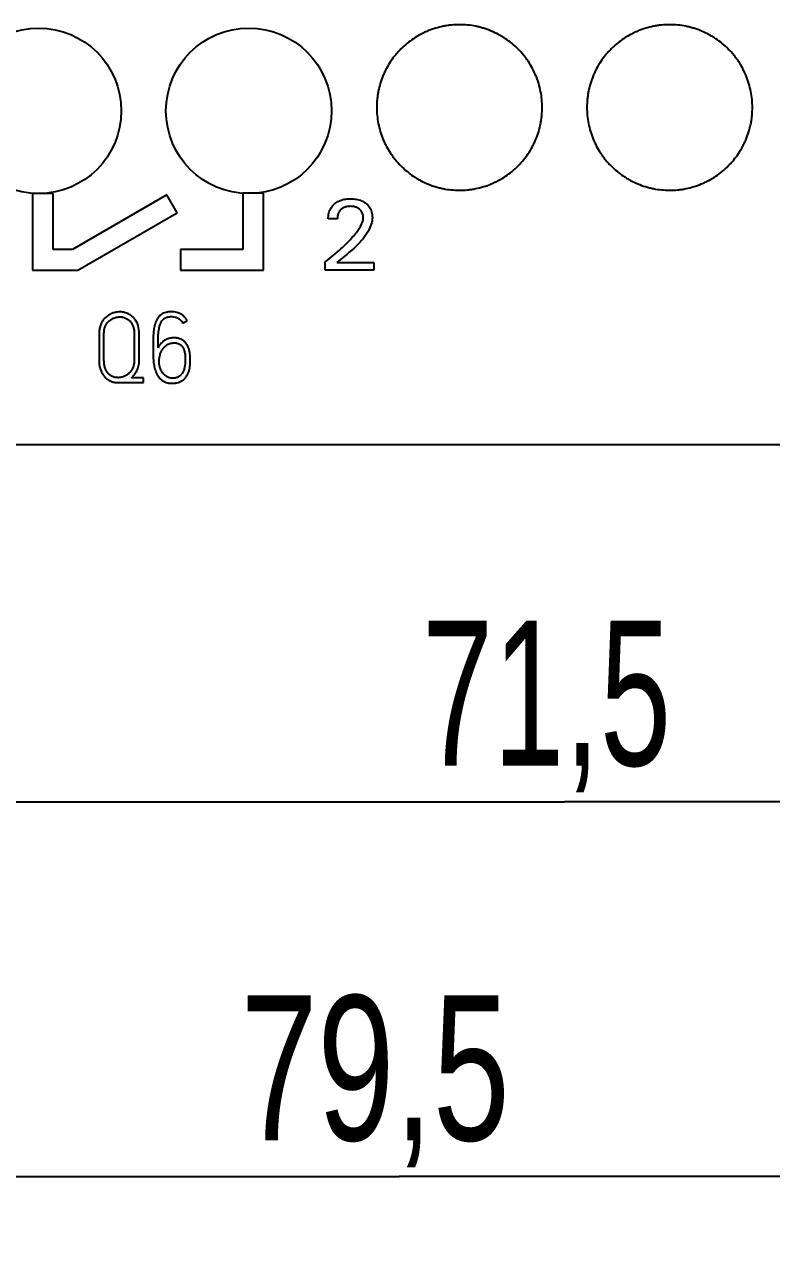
# Model space of a CAD drawing. Extents: x 0 to 420, y 0 to 297.
# Drawn here: x 111.87 to 129.91, y 128.97 to 158.8 of the extents above; entities that cross this region are included whole.
import ezdxf

# ---------------------------------------------------------------- set-up
doc = ezdxf.new("R2010")
doc.units = 0
doc.header["$LTSCALE"] = 23.1
for name, color, linetype in [('10000_FRONT', 7, 'CONTINUOUS'), ('10100_DIM_FRONT', 7, 'CONTINUOUS'), ('10500_FRONT_LABELING', 7, 'CONTINUOUS')]:
    doc.layers.add(name, color=color, linetype=linetype)
doc.styles.get("Standard").update_dxf_attribs({"font": 'txt', "width": 0.8})
doc.dimstyles.new('DIMSTYLE_1', dxfattribs={"dimtxt": 3.5, "dimasz": 3.5, "dimexe": 0.18, "dimexo": 0.0625, "dimgap": 0.09, "dimtad": 1, "dimtxsty": 'STANDARD', "dimcen": 0.09, "dimazin": 3, "dimtp": 0.05, "dimtm": 0.05, "dimtfac": 1, "dimtofl": 0, "dimtmove": 0, "dimatfit": 3, "dimtolj": 1})

# ---------------------------------------------------------------- blocks, each defined once
blk = doc.blocks.new('*D0')
at = {"layer": '10100_DIM_FRONT', "linetype": 'CONTINUOUS'}
for p, q in [((89.166611, 154.139966), (89.166611, 138.026944)), ((160.666611, 154.139966), (160.666611, 138.026944)), ((89.166611, 140.026944), (124.916611, 140.026944)), ((160.666611, 140.026944), (124.916611, 140.026944))]:
    blk.add_line(p, q, dxfattribs=at)
for points in [[(92.666611, 140.526944), (89.166611, 140.026944), (92.666611, 139.526944)], [(157.166611, 139.526944), (160.666611, 140.026944), (157.166611, 140.526944)]]:
    blk.add_solid(points, dxfattribs=at)
at = {"layer": '10100_DIM_FRONT', "linetype": 'CONTINUOUS', "width": 0.660714}
blk.add_text('71,5', height=3.5, dxfattribs=at).set_placement((121.472796, 140.901944))
blk = doc.blocks.new('*D1')
at = {"layer": '10100_DIM_FRONT', "linetype": 'CONTINUOUS'}
for p, q in [((160.667, 154.14), (160.667, 128.971)), ((81.167, 153.204), (81.167, 128.971)), ((81.167, 130.971), (120.917, 130.971)), ((160.667, 130.971), (120.917, 130.971))]:
    blk.add_line(p, q, dxfattribs=at)
for points in [[(84.667, 131.471), (81.167, 130.971), (84.667, 130.471)], [(157.167, 130.471), (160.667, 130.971), (157.167, 131.471)]]:
    blk.add_solid(points, dxfattribs=at)
at = {"layer": '10100_DIM_FRONT', "linetype": 'CONTINUOUS', "width": 0.714286}
blk.add_text('79,5', height=3.5, dxfattribs=at).set_placement((117.086, 131.846))

msp = doc.modelspace()

# ---------------------------------------------------------------- linework, layer by layer
at = {"layer": '10000_FRONT', "color": 7, "linetype": 'CONTINUOUS'}
for p, q in [((112.06, 154.725), (112.06, 152.871)), ((112.557, 154.725), (112.06, 154.725)), ((112.557, 153.372), (112.557, 154.725)), ((115.308, 154.69), (113.023, 153.372)), ((115.557, 154.257), (115.308, 154.69)), ((117.138, 154.731), (117.138, 153.371)), ((117.638, 154.731), (117.138, 154.731)), ((117.638, 152.871), (117.638, 154.731)), ((113.155, 152.871), (115.557, 154.257)), ((113.023, 153.372), (112.557, 153.372)), ((115.638, 153.371), (115.638, 152.871)), ((117.138, 153.371), (115.638, 153.371)), ((112.06, 152.871), (113.155, 152.871)), ((115.638, 152.871), (117.638, 152.871)), ((160.667, 148.654), (89.167, 148.654))]:
    msp.add_line(p, q, dxfattribs=at)
for centre in [(112.204, 156.722), (117.284, 156.722)]:
    msp.add_circle(centre, 2, dxfattribs=at)
for points, knots in [([(124.377, 156.804), (124.377, 156.869), (124.373, 156.935), (124.361, 157.064), (124.351, 157.128), (124.326, 157.256), (124.31, 157.319), (124.282, 157.413), (124.272, 157.444), (124.249, 157.506), (124.238, 157.537), (124.2, 157.627), (124.145, 157.745), (124.078, 157.857), (124.024, 157.938), (124.005, 157.965), (123.966, 158.018), (123.946, 158.044), (123.883, 158.121), (123.839, 158.169), (123.701, 158.308), (123.601, 158.391), (123.478, 158.473), (123.464, 158.482), (123.436, 158.5), (123.422, 158.509), (123.38, 158.534), (123.351, 158.55), (123.264, 158.597), (123.205, 158.625), (123.085, 158.675), (123.023, 158.697), (122.929, 158.726), (122.898, 158.735), (122.834, 158.751), (122.801, 158.758), (122.704, 158.778), (122.574, 158.797), (122.444, 158.803), (122.313, 158.804), (122.248, 158.801), (122.149, 158.791), (122.116, 158.787), (122.051, 158.777), (122.018, 158.771), (121.922, 158.752), (121.858, 158.736), (121.734, 158.698), (121.672, 158.676), (121.581, 158.639), (121.551, 158.625), (121.506, 158.604), (121.491, 158.597), (121.462, 158.582), (121.389, 158.544), (121.318, 158.502), (121.156, 158.393), (121.055, 158.31), (120.938, 158.193), (120.915, 158.17), (120.871, 158.121), (120.85, 158.096), (120.788, 158.02), (120.749, 157.968), (120.677, 157.86), (120.643, 157.804), (120.597, 157.717), (120.582, 157.688), (120.554, 157.628), (120.541, 157.598), (120.503, 157.507), (120.46, 157.385), (120.428, 157.259), (120.409, 157.163), (120.403, 157.131), (120.394, 157.066), (120.39, 157.033), (120.38, 156.935), (120.377, 156.869), (120.377, 156.804)], [0, 0, 0, 0, 0.03125, 0.03125, 0.0625, 0.0625, 0.09375, 0.09375, 0.109375, 0.109375, 0.125, 0.125, 0.15625, 0.1875, 0.1875, 0.203125, 0.203125, 0.21875, 0.21875, 0.25, 0.25, 0.3125, 0.3125, 0.320312, 0.320312, 0.328125, 0.328125, 0.34375, 0.34375, 0.375, 0.375, 0.40625, 0.40625, 0.421875, 0.421875, 0.4375, 0.4375, 0.46875, 0.5, 0.5, 0.53125, 0.53125, 0.546875, 0.546875, 0.5625, 0.5625, 0.59375, 0.59375, 0.625, 0.625, 0.640625, 0.640625, 0.648438, 0.648438, 0.65625, 0.6875, 0.6875, 0.75, 0.75, 0.765625, 0.765625, 0.78125, 0.78125, 0.8125, 0.8125, 0.84375, 0.84375, 0.859375, 0.859375, 0.875, 0.875, 0.90625, 0.9375, 0.9375, 0.953125, 0.953125, 0.96875, 0.96875, 1, 1, 1, 1]), ([(129.457, 156.804), (129.457, 156.869), (129.453, 156.935), (129.441, 157.064), (129.431, 157.128), (129.406, 157.256), (129.39, 157.319), (129.362, 157.413), (129.352, 157.444), (129.329, 157.506), (129.318, 157.537), (129.28, 157.627), (129.225, 157.745), (129.158, 157.857), (129.104, 157.938), (129.085, 157.965), (129.046, 158.018), (129.026, 158.044), (128.963, 158.121), (128.919, 158.169), (128.781, 158.308), (128.681, 158.391), (128.558, 158.473), (128.544, 158.482), (128.516, 158.5), (128.502, 158.509), (128.46, 158.534), (128.431, 158.55), (128.344, 158.597), (128.285, 158.625), (128.165, 158.675), (128.103, 158.697), (128.009, 158.726), (127.978, 158.735), (127.914, 158.751), (127.881, 158.758), (127.784, 158.778), (127.654, 158.797), (127.524, 158.803), (127.393, 158.804), (127.328, 158.801), (127.229, 158.791), (127.196, 158.787), (127.131, 158.777), (127.098, 158.771), (127.002, 158.752), (126.938, 158.736), (126.814, 158.698), (126.752, 158.676), (126.661, 158.639), (126.631, 158.625), (126.586, 158.604), (126.571, 158.597), (126.542, 158.582), (126.469, 158.544), (126.398, 158.502), (126.236, 158.393), (126.135, 158.31), (126.018, 158.193), (125.995, 158.17), (125.951, 158.121), (125.93, 158.096), (125.868, 158.02), (125.829, 157.968), (125.757, 157.86), (125.723, 157.804), (125.677, 157.717), (125.662, 157.688), (125.634, 157.628), (125.621, 157.598), (125.583, 157.507), (125.54, 157.385), (125.508, 157.259), (125.489, 157.163), (125.483, 157.131), (125.474, 157.066), (125.47, 157.033), (125.46, 156.935), (125.457, 156.869), (125.457, 156.804)], [0, 0, 0, 0, 0.03125, 0.03125, 0.0625, 0.0625, 0.09375, 0.09375, 0.109375, 0.109375, 0.125, 0.125, 0.15625, 0.1875, 0.1875, 0.203125, 0.203125, 0.21875, 0.21875, 0.25, 0.25, 0.3125, 0.3125, 0.320312, 0.320312, 0.328125, 0.328125, 0.34375, 0.34375, 0.375, 0.375, 0.40625, 0.40625, 0.421875, 0.421875, 0.4375, 0.4375, 0.46875, 0.5, 0.5, 0.53125, 0.53125, 0.546875, 0.546875, 0.5625, 0.5625, 0.59375, 0.59375, 0.625, 0.625, 0.640625, 0.640625, 0.648438, 0.648438, 0.65625, 0.6875, 0.6875, 0.75, 0.75, 0.765625, 0.765625, 0.78125, 0.78125, 0.8125, 0.8125, 0.84375, 0.84375, 0.859375, 0.859375, 0.875, 0.875, 0.90625, 0.9375, 0.9375, 0.953125, 0.953125, 0.96875, 0.96875, 1, 1, 1, 1]), ([(120.377, 156.804), (120.377, 156.738), (120.38, 156.672), (120.393, 156.543), (120.402, 156.479), (120.427, 156.351), (120.443, 156.288), (120.471, 156.194), (120.482, 156.163), (120.504, 156.101), (120.516, 156.07), (120.553, 155.98), (120.609, 155.862), (120.675, 155.75), (120.729, 155.669), (120.748, 155.642), (120.787, 155.589), (120.807, 155.563), (120.87, 155.487), (120.914, 155.438), (121.052, 155.3), (121.152, 155.217), (121.275, 155.134), (121.289, 155.125), (121.317, 155.107), (121.331, 155.099), (121.373, 155.073), (121.402, 155.057), (121.489, 155.01), (121.548, 154.982), (121.668, 154.932), (121.73, 154.91), (121.824, 154.881), (121.855, 154.872), (121.919, 154.856), (121.952, 154.849), (122.049, 154.829), (122.179, 154.81), (122.309, 154.804), (122.44, 154.803), (122.506, 154.807), (122.604, 154.816), (122.637, 154.82), (122.702, 154.83), (122.865, 154.858), (123.021, 154.906), (123.172, 154.968), (123.202, 154.982), (123.247, 155.003), (123.262, 155.01), (123.292, 155.025), (123.365, 155.063), (123.435, 155.105), (123.598, 155.214), (123.699, 155.297), (123.815, 155.414), (123.838, 155.438), (123.882, 155.486), (123.903, 155.511), (123.965, 155.587), (124.004, 155.639), (124.076, 155.747), (124.11, 155.803), (124.156, 155.89), (124.171, 155.919), (124.199, 155.979), (124.212, 156.009), (124.25, 156.1), (124.294, 156.222), (124.325, 156.348), (124.344, 156.444), (124.35, 156.476), (124.36, 156.541), (124.364, 156.574), (124.373, 156.672), (124.377, 156.738), (124.377, 156.804)], [0, 0, 0, 0, 0.03125, 0.03125, 0.0625, 0.0625, 0.09375, 0.09375, 0.109375, 0.109375, 0.125, 0.125, 0.15625, 0.1875, 0.1875, 0.203125, 0.203125, 0.21875, 0.21875, 0.25, 0.25, 0.3125, 0.3125, 0.320312, 0.320312, 0.328125, 0.328125, 0.34375, 0.34375, 0.375, 0.375, 0.40625, 0.40625, 0.421875, 0.421875, 0.4375, 0.4375, 0.46875, 0.5, 0.5, 0.53125, 0.53125, 0.546875, 0.546875, 0.5625, 0.625, 0.625, 0.640625, 0.640625, 0.648438, 0.648438, 0.65625, 0.6875, 0.6875, 0.75, 0.75, 0.765625, 0.765625, 0.78125, 0.78125, 0.8125, 0.8125, 0.84375, 0.84375, 0.859375, 0.859375, 0.875, 0.875, 0.90625, 0.9375, 0.9375, 0.953125, 0.953125, 0.96875, 0.96875, 1, 1, 1, 1]), ([(125.457, 156.804), (125.457, 156.738), (125.46, 156.672), (125.473, 156.543), (125.482, 156.479), (125.507, 156.351), (125.523, 156.288), (125.551, 156.194), (125.562, 156.163), (125.584, 156.101), (125.596, 156.07), (125.633, 155.98), (125.689, 155.862), (125.755, 155.75), (125.809, 155.669), (125.828, 155.642), (125.867, 155.589), (125.887, 155.563), (125.95, 155.487), (125.994, 155.438), (126.132, 155.3), (126.232, 155.217), (126.355, 155.134), (126.369, 155.125), (126.397, 155.107), (126.411, 155.099), (126.453, 155.073), (126.482, 155.057), (126.569, 155.01), (126.628, 154.982), (126.748, 154.932), (126.81, 154.91), (126.904, 154.881), (126.935, 154.872), (126.999, 154.856), (127.032, 154.849), (127.129, 154.829), (127.259, 154.81), (127.389, 154.804), (127.52, 154.803), (127.586, 154.807), (127.684, 154.816), (127.717, 154.82), (127.782, 154.83), (127.945, 154.858), (128.101, 154.906), (128.252, 154.968), (128.282, 154.982), (128.327, 155.003), (128.342, 155.01), (128.372, 155.025), (128.445, 155.063), (128.515, 155.105), (128.678, 155.214), (128.779, 155.297), (128.895, 155.414), (128.918, 155.438), (128.962, 155.486), (128.983, 155.511), (129.045, 155.587), (129.084, 155.639), (129.156, 155.747), (129.19, 155.803), (129.236, 155.89), (129.251, 155.919), (129.279, 155.979), (129.292, 156.009), (129.33, 156.1), (129.374, 156.222), (129.405, 156.348), (129.424, 156.444), (129.43, 156.476), (129.44, 156.541), (129.444, 156.574), (129.453, 156.672), (129.457, 156.738), (129.457, 156.804)], [0, 0, 0, 0, 0.03125, 0.03125, 0.0625, 0.0625, 0.09375, 0.09375, 0.109375, 0.109375, 0.125, 0.125, 0.15625, 0.1875, 0.1875, 0.203125, 0.203125, 0.21875, 0.21875, 0.25, 0.25, 0.3125, 0.3125, 0.320312, 0.320312, 0.328125, 0.328125, 0.34375, 0.34375, 0.375, 0.375, 0.40625, 0.40625, 0.421875, 0.421875, 0.4375, 0.4375, 0.46875, 0.5, 0.5, 0.53125, 0.53125, 0.546875, 0.546875, 0.5625, 0.625, 0.625, 0.640625, 0.640625, 0.648438, 0.648438, 0.65625, 0.6875, 0.6875, 0.75, 0.75, 0.765625, 0.765625, 0.78125, 0.78125, 0.8125, 0.8125, 0.84375, 0.84375, 0.859375, 0.859375, 0.875, 0.875, 0.90625, 0.9375, 0.9375, 0.953125, 0.953125, 0.96875, 0.96875, 1, 1, 1, 1])]:
    msp.add_open_spline(points, degree=3, knots=knots, dxfattribs=at)
at = {"layer": '10500_FRONT_LABELING', "color": 7, "linetype": 'CONTINUOUS'}
for p, q in [((119.425, 154.113), (119.204, 154.113)), ((119.134, 152.872), (119.134, 153.076)), ((119.411, 153.058), (120.306, 153.058)), ((120.306, 153.058), (120.306, 152.872)), ((120.306, 152.872), (119.134, 152.872)), ((115.687, 151.594), (115.796, 151.651)), ((113.667, 151.34), (113.667, 150.696)), ((113.785, 150.696), (113.785, 151.34)), ((114.518, 151.34), (114.518, 150.71)), ((114.638, 150.71), (114.638, 151.34)), ((115.48, 151.236), (115.437, 151.233)), ((115.447, 151.113), (115.485, 151.116)), ((114.129, 150.154), (114.742, 150.154)), ((114.742, 150.274), (114.449, 150.274)), ((114.742, 150.154), (114.742, 150.274))]:
    msp.add_line(p, q, dxfattribs=at)
for points, knots in [([(119.204, 154.113), (119.203, 154.161), (119.214, 154.254), (119.266, 154.381), (119.354, 154.479), (119.464, 154.549), (119.595, 154.59), (119.737, 154.602), (119.877, 154.591), (120.004, 154.555), (120.115, 154.492), (120.206, 154.403), (120.261, 154.282), (120.286, 154.079), (120.176, 153.771), (119.865, 153.408), (119.566, 153.188), (119.411, 153.058)], [0, 0, 0, 0, 0.047634, 0.090966, 0.134024, 0.175852, 0.219839, 0.26854, 0.316048, 0.358805, 0.398874, 0.441275, 0.482994, 0.528552, 0.640457, 0.793497, 1, 1, 1, 1]), ([(119.134, 153.076), (119.2, 153.126), (119.329, 153.228), (119.511, 153.386), (119.7, 153.568), (119.874, 153.76), (120.008, 153.954), (120.058, 154.111), (120.045, 154.219), (120.014, 154.292), (119.962, 154.348), (119.897, 154.388), (119.821, 154.41), (119.737, 154.417), (119.652, 154.41), (119.573, 154.382), (119.508, 154.337), (119.459, 154.275), (119.43, 154.198), (119.424, 154.142), (119.425, 154.113)], [0, 0, 0, 0, 0.104116, 0.205085, 0.303144, 0.433178, 0.529839, 0.598022, 0.633057, 0.664801, 0.696393, 0.726886, 0.759247, 0.795227, 0.832181, 0.865789, 0.898315, 0.930542, 0.963549, 1, 1, 1, 1]), ([(114.638, 151.34), (114.638, 151.406), (114.63, 151.471), (114.604, 151.551), (114.598, 151.566), (114.585, 151.597), (114.578, 151.612), (114.562, 151.641), (114.553, 151.655), (114.539, 151.676), (114.534, 151.682), (114.524, 151.696), (114.519, 151.702), (114.492, 151.734), (114.467, 151.756), (114.427, 151.786), (114.413, 151.795), (114.384, 151.812), (114.369, 151.819), (114.323, 151.839), (114.292, 151.849), (114.242, 151.858), (114.225, 151.86), (114.192, 151.863), (114.175, 151.863), (114.142, 151.862), (114.125, 151.861), (114.091, 151.857), (114.075, 151.854), (114.026, 151.843), (113.994, 151.833), (113.956, 151.816), (113.948, 151.812), (113.933, 151.805), (113.926, 151.801), (113.904, 151.788), (113.89, 151.779), (113.863, 151.76), (113.85, 151.75), (113.831, 151.734), (113.825, 151.728), (113.813, 151.716), (113.807, 151.71), (113.778, 151.68), (113.759, 151.653), (113.733, 151.611), (113.725, 151.596), (113.711, 151.566), (113.704, 151.551), (113.693, 151.52), (113.688, 151.504), (113.68, 151.472), (113.677, 151.456), (113.671, 151.423), (113.67, 151.406), (113.667, 151.373), (113.667, 151.356), (113.667, 151.34)], [0, 0, 0, 0, 0.125, 0.125, 0.15625, 0.15625, 0.1875, 0.1875, 0.21875, 0.21875, 0.234375, 0.234375, 0.25, 0.25, 0.3125, 0.3125, 0.34375, 0.34375, 0.375, 0.375, 0.4375, 0.4375, 0.46875, 0.46875, 0.5, 0.5, 0.53125, 0.53125, 0.5625, 0.5625, 0.625, 0.625, 0.640625, 0.640625, 0.65625, 0.65625, 0.6875, 0.6875, 0.71875, 0.71875, 0.734375, 0.734375, 0.75, 0.75, 0.8125, 0.8125, 0.84375, 0.84375, 0.875, 0.875, 0.90625, 0.90625, 0.9375, 0.9375, 0.96875, 0.96875, 1, 1, 1, 1]), ([(115.796, 151.651), (115.786, 151.67), (115.774, 151.689), (115.748, 151.724), (115.733, 151.74), (115.701, 151.771), (115.684, 151.785), (115.648, 151.809), (115.629, 151.819), (115.568, 151.847), (115.526, 151.858), (115.46, 151.867), (115.438, 151.868), (115.394, 151.868), (115.372, 151.867), (115.339, 151.863), (115.328, 151.861), (115.307, 151.858), (115.296, 151.855), (115.264, 151.847), (115.243, 151.839), (115.213, 151.825), (115.204, 151.82), (115.185, 151.809), (115.175, 151.803), (115.149, 151.783), (115.132, 151.769), (115.11, 151.745), (115.103, 151.736), (115.089, 151.719), (115.083, 151.71), (115.065, 151.682), (115.055, 151.663), (115.041, 151.633), (115.037, 151.623), (115.029, 151.602), (115.026, 151.592), (115.016, 151.561), (115.01, 151.539), (115.001, 151.497), (114.996, 151.476), (114.99, 151.433), (114.987, 151.412), (114.982, 151.369), (114.98, 151.347), (114.977, 151.304), (114.975, 151.282), (114.974, 151.239), (114.973, 151.217), (114.972, 151.173), (114.972, 151.152), (114.971, 151.086), (114.97, 151.043), (114.971, 150.956), (114.971, 150.913), (114.972, 150.826), (114.973, 150.782), (114.978, 150.718), (114.98, 150.696), (114.984, 150.653), (114.987, 150.631), (114.993, 150.589), (114.997, 150.567), (115.006, 150.524), (115.011, 150.503), (115.023, 150.461), (115.03, 150.439), (115.041, 150.408), (115.046, 150.397), (115.055, 150.377), (115.06, 150.367), (115.075, 150.337), (115.087, 150.318), (115.107, 150.29), (115.114, 150.281), (115.128, 150.264), (115.136, 150.256), (115.16, 150.233), (115.177, 150.219), (115.205, 150.2), (115.215, 150.194), (115.235, 150.183), (115.245, 150.178), (115.276, 150.164), (115.297, 150.157), (115.33, 150.15), (115.341, 150.147), (115.363, 150.144), (115.397, 150.14), (115.431, 150.139), (115.464, 150.14), (115.475, 150.14), (115.498, 150.142), (115.509, 150.144), (115.543, 150.149), (115.565, 150.154), (115.597, 150.164), (115.607, 150.168), (115.628, 150.176), (115.639, 150.181), (115.669, 150.197), (115.687, 150.209), (115.713, 150.23), (115.722, 150.238), (115.738, 150.253), (115.746, 150.262), (115.768, 150.287), (115.78, 150.306), (115.803, 150.344), (115.813, 150.365), (115.838, 150.427), (115.849, 150.47), (115.86, 150.536), (115.863, 150.558), (115.868, 150.603), (115.869, 150.625), (115.871, 150.669), (115.871, 150.691), (115.871, 150.735), (115.87, 150.757), (115.866, 150.823), (115.861, 150.867), (115.847, 150.933), (115.841, 150.955), (115.827, 150.997), (115.818, 151.018), (115.803, 151.048), (115.798, 151.058), (115.786, 151.078), (115.78, 151.087), (115.76, 151.114), (115.746, 151.131), (115.721, 151.154), (115.712, 151.162), (115.694, 151.176), (115.685, 151.182), (115.656, 151.199), (115.635, 151.208), (115.603, 151.219), (115.592, 151.222), (115.57, 151.228), (115.559, 151.23), (115.537, 151.233), (115.525, 151.235), (115.503, 151.236), (115.491, 151.236), (115.48, 151.236)], [0, 0, 0, 0, 0.015625, 0.015625, 0.03125, 0.03125, 0.046875, 0.046875, 0.0625, 0.0625, 0.09375, 0.09375, 0.109375, 0.109375, 0.125, 0.125, 0.132812, 0.132812, 0.140625, 0.140625, 0.15625, 0.15625, 0.164062, 0.164062, 0.171875, 0.171875, 0.1875, 0.1875, 0.195312, 0.195312, 0.203125, 0.203125, 0.21875, 0.21875, 0.226562, 0.226562, 0.234375, 0.234375, 0.25, 0.25, 0.265625, 0.265625, 0.28125, 0.28125, 0.296875, 0.296875, 0.3125, 0.3125, 0.328125, 0.328125, 0.34375, 0.34375, 0.375, 0.375, 0.40625, 0.40625, 0.4375, 0.4375, 0.453125, 0.453125, 0.46875, 0.46875, 0.484375, 0.484375, 0.5, 0.5, 0.515625, 0.515625, 0.523438, 0.523438, 0.53125, 0.53125, 0.546875, 0.546875, 0.554688, 0.554688, 0.5625, 0.5625, 0.578125, 0.578125, 0.585938, 0.585938, 0.59375, 0.59375, 0.609375, 0.609375, 0.617188, 0.617188, 0.625, 0.640625, 0.640625, 0.648438, 0.648438, 0.65625, 0.65625, 0.671875, 0.671875, 0.679688, 0.679688, 0.6875, 0.6875, 0.703125, 0.703125, 0.710938, 0.710938, 0.71875, 0.71875, 0.734375, 0.734375, 0.75, 0.75, 0.78125, 0.78125, 0.796875, 0.796875, 0.8125, 0.8125, 0.828125, 0.828125, 0.84375, 0.84375, 0.875, 0.875, 0.890625, 0.890625, 0.90625, 0.90625, 0.914062, 0.914062, 0.921875, 0.921875, 0.9375, 0.9375, 0.945312, 0.945312, 0.953125, 0.953125, 0.96875, 0.96875, 0.976562, 0.976562, 0.984375, 0.984375, 0.992188, 0.992188, 1, 1, 1, 1]), ([(113.785, 151.34), (113.785, 151.365), (113.786, 151.39), (113.793, 151.44), (113.799, 151.465), (113.812, 151.501), (113.817, 151.513), (113.827, 151.536), (113.833, 151.547), (113.846, 151.569), (113.853, 151.58), (113.868, 151.6), (113.876, 151.61), (113.902, 151.639), (113.921, 151.656), (113.952, 151.678), (113.963, 151.685), (113.985, 151.698), (113.996, 151.703), (114.031, 151.719), (114.056, 151.727), (114.093, 151.735), (114.106, 151.738), (114.131, 151.741), (114.144, 151.742), (114.169, 151.743), (114.182, 151.743), (114.208, 151.741), (114.221, 151.74), (114.258, 151.733), (114.283, 151.726), (114.318, 151.711), (114.329, 151.705), (114.351, 151.692), (114.362, 151.685), (114.382, 151.67), (114.392, 151.662), (114.411, 151.644), (114.419, 151.635), (114.444, 151.605), (114.458, 151.584), (114.475, 151.55), (114.48, 151.538), (114.49, 151.514), (114.494, 151.502), (114.504, 151.466), (114.51, 151.441), (114.516, 151.391), (114.518, 151.365), (114.518, 151.34)], [0, 0, 0, 0, 0.0625, 0.0625, 0.125, 0.125, 0.15625, 0.15625, 0.1875, 0.1875, 0.21875, 0.21875, 0.25, 0.25, 0.3125, 0.3125, 0.34375, 0.34375, 0.375, 0.375, 0.4375, 0.4375, 0.46875, 0.46875, 0.5, 0.5, 0.53125, 0.53125, 0.5625, 0.5625, 0.625, 0.625, 0.65625, 0.65625, 0.6875, 0.6875, 0.71875, 0.71875, 0.75, 0.75, 0.8125, 0.8125, 0.84375, 0.84375, 0.875, 0.875, 0.9375, 0.9375, 1, 1, 1, 1]), ([(115.091, 150.998), (115.091, 151.05), (115.091, 151.102), (115.093, 151.18), (115.094, 151.206), (115.096, 151.258), (115.097, 151.284), (115.1, 151.336), (115.102, 151.362), (115.108, 151.413), (115.112, 151.439), (115.122, 151.49), (115.128, 151.515), (115.14, 151.552), (115.145, 151.565), (115.155, 151.589), (115.16, 151.601), (115.173, 151.624), (115.18, 151.635), (115.195, 151.656), (115.203, 151.666), (115.222, 151.686), (115.231, 151.694), (115.253, 151.71), (115.264, 151.716), (115.282, 151.725), (115.288, 151.728), (115.3, 151.732), (115.306, 151.734), (115.325, 151.74), (115.338, 151.743), (115.364, 151.747), (115.377, 151.748), (115.404, 151.75), (115.417, 151.75), (115.456, 151.749), (115.482, 151.745), (115.521, 151.735), (115.534, 151.731), (115.558, 151.721), (115.57, 151.715), (115.592, 151.702), (115.604, 151.694), (115.624, 151.678), (115.634, 151.669), (115.652, 151.65), (115.66, 151.639), (115.675, 151.618), (115.681, 151.606), (115.687, 151.594)], [0, 0, 0, 0, 0.125, 0.125, 0.1875, 0.1875, 0.25, 0.25, 0.3125, 0.3125, 0.375, 0.375, 0.4375, 0.4375, 0.46875, 0.46875, 0.5, 0.5, 0.53125, 0.53125, 0.5625, 0.5625, 0.59375, 0.59375, 0.625, 0.625, 0.640625, 0.640625, 0.65625, 0.65625, 0.6875, 0.6875, 0.71875, 0.71875, 0.75, 0.75, 0.8125, 0.8125, 0.84375, 0.84375, 0.875, 0.875, 0.90625, 0.90625, 0.9375, 0.9375, 0.96875, 0.96875, 1, 1, 1, 1]), ([(115.437, 151.233), (115.419, 151.232), (115.401, 151.23), (115.365, 151.223), (115.347, 151.218), (115.321, 151.209), (115.313, 151.206), (115.296, 151.199), (115.287, 151.195), (115.263, 151.182), (115.247, 151.173), (115.225, 151.157), (115.218, 151.151), (115.204, 151.139), (115.197, 151.133), (115.177, 151.114), (115.165, 151.101), (115.146, 151.081), (115.14, 151.074), (115.129, 151.06), (115.123, 151.053), (115.108, 151.03), (115.099, 151.014), (115.091, 150.998)], [0, 0, 0, 0, 0.125, 0.125, 0.25, 0.25, 0.3125, 0.3125, 0.375, 0.375, 0.5, 0.5, 0.5625, 0.5625, 0.625, 0.625, 0.75, 0.75, 0.8125, 0.8125, 0.875, 0.875, 1, 1, 1, 1]), ([(115.485, 151.116), (115.497, 151.116), (115.509, 151.116), (115.534, 151.113), (115.546, 151.11), (115.57, 151.104), (115.582, 151.1), (115.604, 151.091), (115.615, 151.085), (115.63, 151.075), (115.635, 151.071), (115.645, 151.063), (115.65, 151.059), (115.663, 151.046), (115.671, 151.037), (115.681, 151.022), (115.685, 151.017), (115.691, 151.006), (115.694, 151.001), (115.703, 150.984), (115.708, 150.973), (115.717, 150.951), (115.721, 150.939), (115.728, 150.916), (115.731, 150.904), (115.739, 150.868), (115.742, 150.844), (115.748, 150.795), (115.75, 150.771), (115.751, 150.735), (115.751, 150.723), (115.751, 150.698), (115.751, 150.686), (115.75, 150.661), (115.749, 150.649), (115.747, 150.625), (115.746, 150.613), (115.743, 150.577), (115.739, 150.553), (115.732, 150.517), (115.729, 150.505), (115.722, 150.481), (115.718, 150.47), (115.705, 150.435), (115.695, 150.413), (115.676, 150.381), (115.668, 150.371), (115.653, 150.352), (115.645, 150.343), (115.628, 150.325), (115.619, 150.317), (115.599, 150.302), (115.589, 150.295), (115.567, 150.283), (115.555, 150.278), (115.532, 150.271), (115.52, 150.268), (115.483, 150.261), (115.458, 150.259), (115.428, 150.26), (115.421, 150.26), (115.409, 150.261), (115.403, 150.262), (115.384, 150.265), (115.372, 150.268), (115.349, 150.275), (115.337, 150.28), (115.315, 150.292), (115.304, 150.298), (115.284, 150.312), (115.274, 150.319), (115.255, 150.335), (115.246, 150.343), (115.22, 150.37), (115.205, 150.389), (115.177, 150.43), (115.165, 150.452), (115.146, 150.497), (115.138, 150.52), (115.129, 150.556), (115.126, 150.568), (115.122, 150.592), (115.121, 150.605), (115.118, 150.641), (115.119, 150.665), (115.121, 150.702), (115.121, 150.714), (115.123, 150.738), (115.125, 150.75), (115.13, 150.787), (115.135, 150.811), (115.148, 150.857), (115.157, 150.88), (115.173, 150.913), (115.179, 150.924), (115.192, 150.944), (115.199, 150.954), (115.213, 150.974), (115.221, 150.984), (115.236, 151.003), (115.244, 151.012), (115.261, 151.03), (115.27, 151.039), (115.288, 151.055), (115.298, 151.062), (115.313, 151.072), (115.318, 151.075), (115.329, 151.081), (115.335, 151.084), (115.351, 151.092), (115.363, 151.096), (115.386, 151.104), (115.398, 151.107), (115.422, 151.111), (115.434, 151.112), (115.447, 151.113)], [0, 0, 0, 0, 0.015625, 0.015625, 0.03125, 0.03125, 0.046875, 0.046875, 0.0625, 0.0625, 0.070312, 0.070312, 0.078125, 0.078125, 0.09375, 0.09375, 0.101562, 0.101562, 0.109375, 0.109375, 0.125, 0.125, 0.140625, 0.140625, 0.15625, 0.15625, 0.1875, 0.1875, 0.21875, 0.21875, 0.234375, 0.234375, 0.25, 0.25, 0.265625, 0.265625, 0.28125, 0.28125, 0.3125, 0.3125, 0.328125, 0.328125, 0.34375, 0.34375, 0.375, 0.375, 0.390625, 0.390625, 0.40625, 0.40625, 0.421875, 0.421875, 0.4375, 0.4375, 0.453125, 0.453125, 0.46875, 0.46875, 0.5, 0.5, 0.507812, 0.507812, 0.515625, 0.515625, 0.53125, 0.53125, 0.546875, 0.546875, 0.5625, 0.5625, 0.578125, 0.578125, 0.59375, 0.59375, 0.625, 0.625, 0.65625, 0.65625, 0.6875, 0.6875, 0.703125, 0.703125, 0.71875, 0.71875, 0.75, 0.75, 0.765625, 0.765625, 0.78125, 0.78125, 0.8125, 0.8125, 0.84375, 0.84375, 0.859375, 0.859375, 0.875, 0.875, 0.890625, 0.890625, 0.90625, 0.90625, 0.921875, 0.921875, 0.9375, 0.9375, 0.945312, 0.945312, 0.953125, 0.953125, 0.96875, 0.96875, 0.984375, 0.984375, 1, 1, 1, 1]), ([(113.667, 150.696), (113.667, 150.629), (113.674, 150.564), (113.698, 150.483), (113.703, 150.468), (113.715, 150.437), (113.722, 150.421), (113.736, 150.392), (113.744, 150.377), (113.757, 150.356), (113.761, 150.349), (113.771, 150.335), (113.776, 150.328), (113.801, 150.295), (113.824, 150.27), (113.862, 150.239), (113.876, 150.229), (113.904, 150.211), (113.933, 150.195), (113.964, 150.182), (113.996, 150.171), (114.012, 150.167), (114.062, 150.157), (114.095, 150.154), (114.129, 150.154)], [0, 0, 0, 0, 0.25, 0.25, 0.3125, 0.3125, 0.375, 0.375, 0.4375, 0.4375, 0.46875, 0.46875, 0.5, 0.5, 0.625, 0.625, 0.6875, 0.6875, 0.75, 0.8125, 0.8125, 0.875, 0.875, 1, 1, 1, 1]), ([(114.518, 150.71), (114.518, 150.684), (114.516, 150.657), (114.511, 150.619), (114.509, 150.606), (114.503, 150.58), (114.499, 150.567), (114.487, 150.529), (114.477, 150.505), (114.459, 150.47), (114.452, 150.459), (114.438, 150.437), (114.43, 150.426), (114.405, 150.395), (114.387, 150.377), (114.357, 150.352), (114.346, 150.344), (114.324, 150.329), (114.312, 150.322), (114.277, 150.304), (114.253, 150.295), (114.214, 150.284), (114.201, 150.281), (114.175, 150.277), (114.162, 150.275), (114.136, 150.274), (114.123, 150.274), (114.103, 150.275), (114.096, 150.275), (114.083, 150.276), (114.076, 150.277), (114.043, 150.283), (114.012, 150.292), (113.982, 150.306), (113.971, 150.312), (113.965, 150.316), (113.948, 150.326), (113.926, 150.341), (113.907, 150.359), (113.888, 150.378), (113.879, 150.388), (113.855, 150.419), (113.841, 150.442), (113.824, 150.478), (113.819, 150.49), (113.81, 150.515), (113.806, 150.527), (113.796, 150.565), (113.792, 150.591), (113.786, 150.643), (113.785, 150.669), (113.785, 150.696)], [0, 0, 0, 0, 0.0625, 0.0625, 0.09375, 0.09375, 0.125, 0.125, 0.1875, 0.1875, 0.21875, 0.21875, 0.25, 0.25, 0.3125, 0.3125, 0.34375, 0.34375, 0.375, 0.375, 0.4375, 0.4375, 0.46875, 0.46875, 0.5, 0.5, 0.53125, 0.53125, 0.546875, 0.546875, 0.5625, 0.5625, 0.625, 0.640625, 0.640625, 0.65625, 0.65625, 0.6875, 0.71875, 0.71875, 0.75, 0.75, 0.8125, 0.8125, 0.84375, 0.84375, 0.875, 0.875, 0.9375, 0.9375, 1, 1, 1, 1]), ([(114.449, 150.274), (114.465, 150.287), (114.48, 150.301), (114.508, 150.331), (114.521, 150.347), (114.539, 150.372), (114.544, 150.38), (114.556, 150.398), (114.561, 150.406), (114.576, 150.433), (114.585, 150.451), (114.601, 150.489), (114.608, 150.508), (114.62, 150.547), (114.624, 150.567), (114.635, 150.628), (114.638, 150.669), (114.638, 150.71)], [0, 0, 0, 0, 0.125, 0.125, 0.25, 0.25, 0.3125, 0.3125, 0.375, 0.375, 0.5, 0.5, 0.625, 0.625, 0.75, 0.75, 1, 1, 1, 1])]:
    msp.add_open_spline(points, degree=3, knots=knots, dxfattribs=at)

# ---------------------------------------------------------------- dimensions: what is measured, and where the dimension line sits
at = {"layer": '10100_DIM_FRONT', "linetype": 'CONTINUOUS'}
for base, p1, text, picture, middle in [((160.667, 130.971), (81.167, 153.204), '79,5', '*D1', (122.086, 133.596)), ((160.667, 140.027), (89.167, 154.14), '71,5', '*D0', (126.098, 142.652))]:
    dim = msp.add_linear_dim(base=base, p1=p1, p2=(160.667, 154.14), text=text, dimstyle='DIMSTYLE_1', dxfattribs=at)
    dim.commit()
    dim.dimension.update_dxf_attribs({"geometry": picture, "text_midpoint": middle, "dimtype": 160})

doc.saveas('drawing.dxf')
